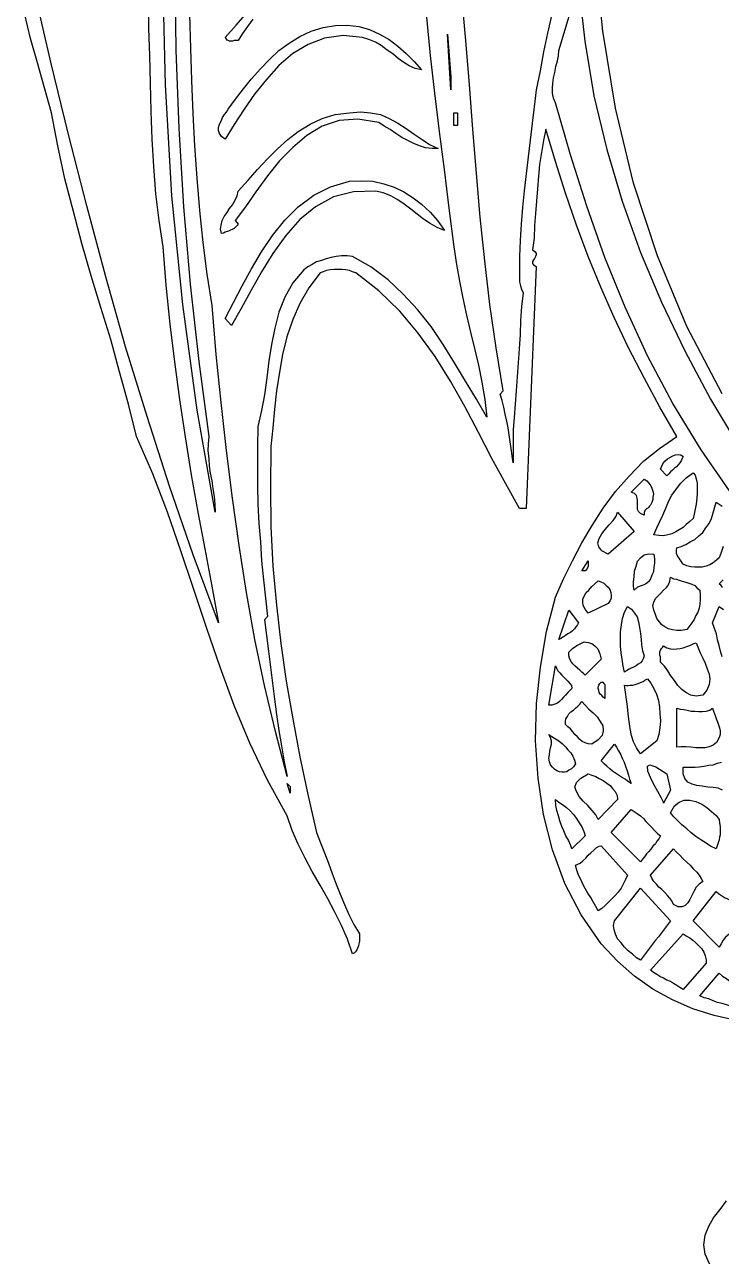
# Model space of a CAD drawing. Extents: x 0.03 to 6.97, y 0.03 to 8.18.
# Drawn here: x 0.419 to 1.82, y 2.207 to 4.683 of the extents above; entities that cross this region are included whole.
import ezdxf

# ---------------------------------------------------------------- set-up
doc = ezdxf.new("R2010")
doc.units = 0
doc.layers.add('1', color=7, linetype='Continuous')

msp = doc.modelspace()

# ---------------------------------------------------------------- linework, layer by layer
for points in [[(1.849, 2.681), (1.805, 2.691), (1.762, 2.704), (1.721, 2.722), (1.682, 2.744), (1.645, 2.77), (1.611, 2.8), (1.578, 2.835), (1.538, 2.893), (1.505, 2.956), (1.48, 3.024), (1.462, 3.095), (1.451, 3.168), (1.446, 3.243), (1.448, 3.318), (1.456, 3.391), (1.468, 3.463), (1.486, 3.532), (1.502, 3.569), (1.52, 3.605), (1.539, 3.641), (1.56, 3.676), (1.582, 3.711), (1.607, 3.744), (1.634, 3.775), (1.663, 3.805), (1.695, 3.831), (1.73, 3.855), (1.696, 3.914), (1.664, 3.973), (1.633, 4.033), (1.604, 4.094), (1.577, 4.155), (1.552, 4.217), (1.528, 4.28), (1.506, 4.344), (1.486, 4.408), (1.467, 4.473), (1.462, 4.45), (1.458, 4.426), (1.454, 4.402), (1.452, 4.378), (1.45, 4.353), (1.448, 4.328), (1.446, 4.303), (1.444, 4.279), (1.443, 4.254), (1.44, 4.23), (1.445, 4.226), (1.447, 4.223), (1.447, 4.22), (1.446, 4.217), (1.444, 4.213), (1.442, 4.21), (1.44, 4.207), (1.44, 4.203), (1.442, 4.2), (1.447, 4.197), (1.445, 4.148), (1.443, 4.099), (1.441, 4.051), (1.439, 4.002), (1.437, 3.953), (1.435, 3.905), (1.433, 3.856), (1.431, 3.807), (1.429, 3.759), (1.427, 3.71), (1.414, 3.71), (1.386, 3.76), (1.358, 3.811), (1.331, 3.863), (1.304, 3.915), (1.275, 3.966), (1.244, 4.016), (1.21, 4.063), (1.173, 4.107), (1.131, 4.148), (1.085, 4.184), (1.078, 4.186), (1.072, 4.189), (1.064, 4.19), (1.057, 4.191), (1.049, 4.191), (1.041, 4.191), (1.033, 4.19), (1.026, 4.189), (1.019, 4.186), (1.013, 4.184), (0.99, 4.154), (0.972, 4.122), (0.958, 4.09), (0.946, 4.055), (0.937, 4.02), (0.931, 3.984), (0.925, 3.947), (0.921, 3.91), (0.918, 3.872), (0.914, 3.835), (0.913, 3.753), (0.914, 3.673), (0.918, 3.594), (0.925, 3.516), (0.934, 3.439), (0.945, 3.363), (0.958, 3.287), (0.972, 3.211), (0.988, 3.135), (1.006, 3.059), (1.014, 3.038), (1.022, 3.018), (1.03, 2.997), (1.037, 2.976), (1.045, 2.955), (1.053, 2.935), (1.062, 2.914), (1.071, 2.894), (1.081, 2.874), (1.092, 2.855), (1.092, 2.85), (1.092, 2.845), (1.092, 2.84), (1.091, 2.835), (1.09, 2.831), (1.088, 2.826), (1.087, 2.823), (1.084, 2.819), (1.082, 2.817), (1.078, 2.815), (1.068, 2.844), (1.056, 2.872), (1.042, 2.9), (1.028, 2.927), (1.013, 2.953), (0.997, 2.98), (0.983, 3.007), (0.969, 3.035), (0.957, 3.063), (0.947, 3.092), (0.907, 3.164), (0.872, 3.238), (0.84, 3.314), (0.812, 3.391), (0.785, 3.469), (0.759, 3.547), (0.733, 3.625), (0.706, 3.703), (0.677, 3.78), (0.644, 3.855), (0.628, 3.92), (0.61, 3.985), (0.592, 4.05), (0.572, 4.114), (0.553, 4.178), (0.534, 4.243), (0.517, 4.307), (0.5, 4.373), (0.486, 4.439), (0.473, 4.506), (0.459, 4.556), (0.445, 4.606), (0.431, 4.655), (0.419, 4.706)], [(0.878, 4.694), (0.867, 4.679), (0.857, 4.665), (0.848, 4.651), (0.845, 4.651), (0.842, 4.651), (0.84, 4.651), (0.837, 4.65), (0.833, 4.65), (0.831, 4.65), (0.828, 4.651), (0.826, 4.652), (0.824, 4.655), (0.822, 4.657), (0.844, 4.682), (0.867, 4.708)], [(1.217, 4.592), (1.204, 4.595), (1.192, 4.6), (1.181, 4.607), (1.17, 4.615), (1.159, 4.624), (1.148, 4.632), (1.136, 4.641), (1.124, 4.648), (1.111, 4.653), (1.098, 4.657), (1.059, 4.661), (1.022, 4.656), (0.989, 4.643), (0.958, 4.625), (0.93, 4.601), (0.905, 4.573), (0.881, 4.543), (0.86, 4.513), (0.84, 4.482), (0.822, 4.453), (0.815, 4.458), (0.811, 4.464), (0.809, 4.47), (0.809, 4.476), (0.811, 4.483), (0.814, 4.489), (0.817, 4.496), (0.821, 4.502), (0.825, 4.507), (0.828, 4.513), (0.843, 4.533), (0.859, 4.554), (0.875, 4.574), (0.893, 4.594), (0.911, 4.613), (0.93, 4.631), (0.951, 4.646), (0.972, 4.659), (0.995, 4.67), (1.019, 4.677), (1.044, 4.681), (1.068, 4.682), (1.091, 4.679), (1.112, 4.673), (1.132, 4.664), (1.152, 4.653), (1.169, 4.64), (1.186, 4.625), (1.202, 4.609), (1.217, 4.592)], [(1.25, 4.434), (1.238, 4.434), (1.225, 4.435), (1.213, 4.439), (1.201, 4.444), (1.189, 4.45), (1.177, 4.456), (1.165, 4.464), (1.154, 4.472), (1.142, 4.479), (1.131, 4.486), (1.089, 4.493), (1.051, 4.49), (1.017, 4.479), (0.986, 4.46), (0.958, 4.436), (0.931, 4.409), (0.907, 4.379), (0.884, 4.347), (0.863, 4.317), (0.842, 4.289), (0.848, 4.282), (0.846, 4.279), (0.843, 4.276), (0.84, 4.273), (0.836, 4.271), (0.833, 4.27), (0.829, 4.268), (0.826, 4.267), (0.822, 4.266), (0.819, 4.264), (0.815, 4.263), (0.813, 4.272), (0.814, 4.28), (0.816, 4.289), (0.82, 4.297), (0.826, 4.305), (0.831, 4.313), (0.837, 4.321), (0.842, 4.33), (0.846, 4.339), (0.848, 4.348), (0.868, 4.37), (0.887, 4.392), (0.907, 4.413), (0.927, 4.433), (0.948, 4.452), (0.969, 4.468), (0.993, 4.483), (1.017, 4.494), (1.043, 4.502), (1.072, 4.506), (1.094, 4.508), (1.114, 4.506), (1.134, 4.502), (1.152, 4.494), (1.169, 4.485), (1.186, 4.474), (1.202, 4.463), (1.218, 4.452), (1.233, 4.442), (1.25, 4.434)], [(1.263, 4.269), (1.248, 4.275), (1.234, 4.283), (1.221, 4.292), (1.208, 4.302), (1.195, 4.312), (1.182, 4.322), (1.169, 4.331), (1.155, 4.339), (1.14, 4.345), (1.125, 4.348), (1.08, 4.347), (1.04, 4.337), (1.004, 4.317), (0.972, 4.291), (0.944, 4.259), (0.918, 4.223), (0.895, 4.186), (0.874, 4.148), (0.854, 4.112), (0.835, 4.078), (0.822, 4.092), (0.839, 4.124), (0.856, 4.158), (0.875, 4.192), (0.895, 4.226), (0.917, 4.259), (0.942, 4.29), (0.969, 4.317), (1, 4.34), (1.034, 4.357), (1.072, 4.368), (1.096, 4.369), (1.119, 4.368), (1.141, 4.363), (1.162, 4.356), (1.181, 4.347), (1.2, 4.335), (1.217, 4.322), (1.234, 4.306), (1.249, 4.289), (1.263, 4.269)], [(1.796, 2.19), (1.787, 2.211), (1.784, 2.23), (1.787, 2.249), (1.794, 2.267), (1.804, 2.284), (1.817, 2.301), (1.83, 2.318)]]:
    msp.add_lwpolyline(points)
at = {"layer": '1'}
for points in [[(1.821, 3.941), (1.75, 4.076), (1.691, 4.218), (1.643, 4.364), (1.607, 4.515), (1.581, 4.67), (1.565, 4.828)], [(0.721, 4.791), (0.723, 4.632), (0.729, 4.474), (0.738, 4.317), (0.752, 4.161), (0.769, 4.006), (0.789, 3.855), (0.788, 3.84), (0.787, 3.826), (0.789, 3.811), (0.79, 3.796), (0.792, 3.781), (0.795, 3.766), (0.797, 3.75), (0.8, 3.734), (0.801, 3.719), (0.802, 3.703), (0.766, 3.908), (0.737, 4.12), (0.715, 4.339), (0.702, 4.562), (0.697, 4.787)], [(1.842, 3.737), (1.779, 3.828), (1.722, 3.921), (1.671, 4.017), (1.626, 4.115), (1.585, 4.215), (1.549, 4.318), (1.516, 4.421), (1.486, 4.526), (1.482, 4.535), (1.48, 4.545), (1.48, 4.555), (1.481, 4.565), (1.482, 4.576), (1.485, 4.587), (1.487, 4.599), (1.49, 4.61), (1.492, 4.62), (1.493, 4.631), (1.532, 4.763), (1.545, 4.65), (1.563, 4.54), (1.589, 4.432), (1.62, 4.328), (1.657, 4.225), (1.699, 4.125), (1.746, 4.027), (1.798, 3.93), (1.854, 3.836)], [(0.667, 4.729), (0.668, 4.675), (0.67, 4.621), (0.671, 4.565), (0.673, 4.509), (0.675, 4.453), (0.678, 4.398), (0.682, 4.343), (0.689, 4.289), (0.697, 4.236), (0.703, 4.159), (0.711, 4.081), (0.72, 4.005), (0.73, 3.929), (0.742, 3.854), (0.754, 3.778), (0.767, 3.703), (0.781, 3.629), (0.795, 3.554), (0.809, 3.48), (0.758, 3.617), (0.71, 3.755), (0.665, 3.895), (0.622, 4.035), (0.582, 4.176), (0.544, 4.319), (0.507, 4.462), (0.472, 4.605), (0.439, 4.75)], [(1.479, 4.704), (1.47, 4.666), (1.462, 4.628), (1.455, 4.59), (1.447, 4.552), (1.443, 4.518), (1.439, 4.485), (1.435, 4.451), (1.431, 4.417), (1.427, 4.383), (1.423, 4.349), (1.42, 4.315), (1.417, 4.282), (1.415, 4.249), (1.414, 4.217), (1.414, 4.211), (1.414, 4.205), (1.414, 4.198), (1.414, 4.19), (1.414, 4.182), (1.414, 4.174), (1.414, 4.166), (1.416, 4.158), (1.418, 4.151), (1.421, 4.144), (1.418, 4.116), (1.416, 4.088), (1.415, 4.06), (1.413, 4.031), (1.411, 4.003), (1.409, 3.975), (1.407, 3.947), (1.405, 3.92), (1.403, 3.893), (1.401, 3.868), (1.401, 3.863), (1.401, 3.858), (1.401, 3.852), (1.401, 3.845), (1.401, 3.838), (1.401, 3.831), (1.401, 3.824), (1.401, 3.816), (1.401, 3.809), (1.401, 3.802), (1.399, 3.816), (1.397, 3.831), (1.395, 3.844), (1.393, 3.858), (1.391, 3.872), (1.388, 3.886), (1.385, 3.9), (1.382, 3.914), (1.379, 3.927), (1.375, 3.94), (1.381, 3.947), (1.367, 4.033), (1.354, 4.12), (1.344, 4.208), (1.335, 4.296), (1.327, 4.384), (1.32, 4.473), (1.313, 4.562), (1.306, 4.651), (1.298, 4.74)], [(1.227, 4.698), (1.234, 4.621), (1.243, 4.545), (1.252, 4.468), (1.262, 4.392), (1.272, 4.314), (1.282, 4.236), (1.287, 4.201), (1.293, 4.167), (1.3, 4.133), (1.307, 4.099), (1.315, 4.065), (1.323, 4.032), (1.331, 3.998), (1.338, 3.964), (1.344, 3.929), (1.348, 3.894), (1.327, 3.93), (1.305, 3.966), (1.283, 4.003), (1.26, 4.04), (1.236, 4.076), (1.209, 4.11), (1.18, 4.141), (1.15, 4.17), (1.115, 4.196), (1.078, 4.217), (1.067, 4.218), (1.056, 4.218), (1.045, 4.217), (1.035, 4.215), (1.025, 4.212), (1.016, 4.209), (1.006, 4.206), (0.997, 4.201), (0.988, 4.196), (0.98, 4.19), (0.958, 4.164), (0.942, 4.135), (0.93, 4.105), (0.922, 4.073), (0.915, 4.04), (0.91, 4.007), (0.906, 3.973), (0.901, 3.939), (0.895, 3.907), (0.888, 3.875), (0.887, 3.835), (0.887, 3.796), (0.887, 3.757), (0.888, 3.719), (0.89, 3.68), (0.893, 3.643), (0.895, 3.605), (0.899, 3.567), (0.903, 3.53), (0.907, 3.493), (0.901, 3.486), (0.905, 3.455), (0.909, 3.423), (0.913, 3.391), (0.917, 3.359), (0.921, 3.327), (0.925, 3.296), (0.93, 3.264), (0.935, 3.233), (0.941, 3.201), (0.947, 3.171), (0.923, 3.262), (0.901, 3.354), (0.882, 3.447), (0.865, 3.541), (0.85, 3.636), (0.837, 3.731), (0.825, 3.827), (0.814, 3.923), (0.804, 4.02), (0.796, 4.118), (0.786, 4.181), (0.778, 4.245), (0.771, 4.309), (0.766, 4.374), (0.761, 4.439), (0.758, 4.504), (0.755, 4.571), (0.753, 4.636), (0.751, 4.703)], [(1.276, 4.552), (1.269, 4.664), (1.276, 4.578), (1.276, 4.552)], [(1.282, 4.506), (1.289, 4.506), (1.289, 4.48), (1.282, 4.48), (1.282, 4.506)], [(1.743, 3.815), (1.741, 3.811), (1.739, 3.806), (1.736, 3.802), (1.733, 3.798), (1.729, 3.794), (1.725, 3.791), (1.721, 3.787), (1.717, 3.784), (1.714, 3.78), (1.71, 3.776), (1.697, 3.789), (1.699, 3.794), (1.702, 3.8), (1.706, 3.805), (1.711, 3.81), (1.716, 3.813), (1.722, 3.816), (1.727, 3.818), (1.733, 3.819), (1.738, 3.818), (1.743, 3.815)], [(1.677, 3.717), (1.675, 3.715), (1.674, 3.713), (1.672, 3.711), (1.67, 3.71), (1.668, 3.708), (1.666, 3.706), (1.665, 3.704), (1.664, 3.702), (1.664, 3.7), (1.664, 3.697), (1.657, 3.7), (1.653, 3.704), (1.651, 3.708), (1.651, 3.714), (1.651, 3.72), (1.651, 3.726), (1.65, 3.731), (1.649, 3.736), (1.645, 3.74), (1.638, 3.743), (1.664, 3.769), (1.67, 3.766), (1.674, 3.761), (1.678, 3.756), (1.68, 3.751), (1.682, 3.745), (1.683, 3.739), (1.682, 3.733), (1.682, 3.728), (1.68, 3.722), (1.677, 3.717)], [(1.763, 3.69), (1.756, 3.684), (1.749, 3.678), (1.743, 3.672), (1.735, 3.667), (1.728, 3.663), (1.72, 3.659), (1.712, 3.657), (1.703, 3.655), (1.694, 3.656), (1.684, 3.657), (1.69, 3.671), (1.696, 3.684), (1.702, 3.697), (1.708, 3.711), (1.713, 3.724), (1.72, 3.737), (1.729, 3.75), (1.738, 3.761), (1.749, 3.772), (1.763, 3.782), (1.767, 3.777), (1.769, 3.77), (1.771, 3.761), (1.771, 3.752), (1.771, 3.741), (1.77, 3.731), (1.769, 3.719), (1.767, 3.709), (1.765, 3.699), (1.763, 3.69)], [(1.815, 3.611), (1.81, 3.606), (1.803, 3.601), (1.796, 3.597), (1.789, 3.594), (1.781, 3.592), (1.773, 3.592), (1.766, 3.592), (1.758, 3.593), (1.75, 3.595), (1.743, 3.598), (1.741, 3.601), (1.739, 3.604), (1.737, 3.607), (1.735, 3.61), (1.733, 3.613), (1.731, 3.616), (1.729, 3.62), (1.729, 3.623), (1.729, 3.627), (1.73, 3.631), (1.739, 3.634), (1.748, 3.638), (1.757, 3.643), (1.766, 3.648), (1.774, 3.655), (1.782, 3.662), (1.788, 3.671), (1.794, 3.679), (1.799, 3.688), (1.802, 3.697), (1.809, 3.723), (1.821, 3.715)], [(1.592, 3.618), (1.579, 3.625), (1.573, 3.633), (1.571, 3.641), (1.574, 3.65), (1.579, 3.659), (1.586, 3.668), (1.594, 3.677), (1.602, 3.686), (1.608, 3.695), (1.611, 3.703), (1.644, 3.664), (1.592, 3.618)], [(1.684, 3.618), (1.685, 3.609), (1.685, 3.6), (1.684, 3.592), (1.683, 3.583), (1.68, 3.576), (1.677, 3.569), (1.673, 3.563), (1.667, 3.558), (1.66, 3.555), (1.651, 3.552), (1.644, 3.546), (1.643, 3.553), (1.643, 3.563), (1.644, 3.573), (1.645, 3.584), (1.648, 3.594), (1.651, 3.604), (1.657, 3.611), (1.664, 3.617), (1.673, 3.619), (1.684, 3.618)], [(1.823, 3.634), (1.819, 3.622), (1.815, 3.611)], [(1.546, 3.585), (1.539, 3.585), (1.552, 3.605), (1.552, 3.602), (1.552, 3.599), (1.552, 3.597), (1.552, 3.594), (1.551, 3.592), (1.55, 3.59), (1.549, 3.588), (1.548, 3.586), (1.546, 3.585)], [(1.776, 3.546), (1.777, 3.536), (1.777, 3.527), (1.776, 3.518), (1.775, 3.51), (1.772, 3.502), (1.768, 3.495), (1.765, 3.487), (1.76, 3.48), (1.755, 3.473), (1.75, 3.467), (1.739, 3.465), (1.73, 3.465), (1.721, 3.466), (1.713, 3.468), (1.706, 3.472), (1.7, 3.476), (1.695, 3.482), (1.69, 3.489), (1.687, 3.497), (1.684, 3.506), (1.682, 3.515), (1.684, 3.522), (1.687, 3.529), (1.692, 3.534), (1.698, 3.54), (1.703, 3.546), (1.709, 3.551), (1.713, 3.557), (1.716, 3.564), (1.717, 3.572), (1.723, 3.569), (1.729, 3.568), (1.735, 3.566), (1.741, 3.564), (1.748, 3.562), (1.754, 3.56), (1.76, 3.558), (1.766, 3.555), (1.771, 3.55), (1.776, 3.546)], [(1.822, 3.551), (1.819, 3.555), (1.815, 3.559), (1.823, 3.567)], [(1.592, 3.519), (1.552, 3.5), (1.546, 3.508), (1.542, 3.515), (1.541, 3.522), (1.541, 3.528), (1.544, 3.534), (1.548, 3.541), (1.553, 3.546), (1.559, 3.553), (1.565, 3.559), (1.572, 3.565), (1.577, 3.563), (1.583, 3.56), (1.587, 3.556), (1.592, 3.552), (1.595, 3.547), (1.597, 3.541), (1.598, 3.536), (1.598, 3.53), (1.596, 3.525), (1.592, 3.519)], [(1.532, 3.48), (1.53, 3.476), (1.527, 3.472), (1.524, 3.468), (1.52, 3.464), (1.516, 3.461), (1.511, 3.458), (1.506, 3.455), (1.502, 3.452), (1.497, 3.449), (1.493, 3.447), (1.513, 3.506), (1.532, 3.48)], [(1.664, 3.414), (1.662, 3.408), (1.66, 3.404), (1.657, 3.4), (1.652, 3.397), (1.648, 3.394), (1.643, 3.391), (1.638, 3.389), (1.634, 3.387), (1.629, 3.384), (1.625, 3.381), (1.622, 3.393), (1.62, 3.407), (1.618, 3.42), (1.617, 3.434), (1.617, 3.449), (1.617, 3.462), (1.619, 3.476), (1.621, 3.489), (1.625, 3.502), (1.631, 3.513), (1.639, 3.508), (1.645, 3.5), (1.65, 3.492), (1.653, 3.482), (1.655, 3.471), (1.657, 3.459), (1.658, 3.447), (1.659, 3.436), (1.661, 3.424), (1.664, 3.414)], [(1.821, 3.412), (1.818, 3.423), (1.815, 3.435), (1.812, 3.446), (1.81, 3.458), (1.806, 3.469), (1.802, 3.48), (1.815, 3.513), (1.824, 3.507)], [(1.578, 3.407), (1.546, 3.375), (1.543, 3.378), (1.539, 3.381), (1.535, 3.385), (1.53, 3.389), (1.525, 3.394), (1.521, 3.398), (1.517, 3.403), (1.514, 3.409), (1.513, 3.414), (1.513, 3.421), (1.52, 3.429), (1.529, 3.435), (1.537, 3.439), (1.544, 3.442), (1.552, 3.441), (1.559, 3.439), (1.565, 3.434), (1.571, 3.428), (1.575, 3.418), (1.578, 3.407)], [(1.782, 3.335), (1.769, 3.333), (1.758, 3.335), (1.748, 3.34), (1.74, 3.346), (1.732, 3.354), (1.725, 3.364), (1.718, 3.374), (1.712, 3.384), (1.705, 3.393), (1.697, 3.401), (1.697, 3.404), (1.697, 3.408), (1.697, 3.412), (1.696, 3.415), (1.696, 3.419), (1.696, 3.422), (1.697, 3.425), (1.699, 3.429), (1.701, 3.431), (1.703, 3.434), (1.71, 3.43), (1.717, 3.428), (1.723, 3.427), (1.73, 3.428), (1.737, 3.429), (1.743, 3.43), (1.75, 3.433), (1.756, 3.435), (1.763, 3.438), (1.769, 3.44), (1.773, 3.43), (1.777, 3.42), (1.782, 3.409), (1.787, 3.399), (1.791, 3.388), (1.795, 3.377), (1.796, 3.367), (1.795, 3.356), (1.79, 3.345), (1.782, 3.335)], [(1.519, 3.348), (1.515, 3.344), (1.511, 3.34), (1.506, 3.335), (1.502, 3.331), (1.498, 3.326), (1.494, 3.322), (1.49, 3.319), (1.485, 3.317), (1.479, 3.315), (1.473, 3.315), (1.486, 3.394), (1.488, 3.389), (1.491, 3.384), (1.495, 3.38), (1.499, 3.375), (1.503, 3.371), (1.507, 3.367), (1.511, 3.363), (1.515, 3.358), (1.518, 3.354), (1.519, 3.348)], [(1.585, 3.328), (1.582, 3.331), (1.579, 3.334), (1.576, 3.337), (1.574, 3.34), (1.573, 3.344), (1.572, 3.348), (1.572, 3.351), (1.573, 3.355), (1.575, 3.358), (1.578, 3.361), (1.581, 3.361), (1.583, 3.358), (1.585, 3.356), (1.585, 3.352), (1.585, 3.349), (1.585, 3.344), (1.585, 3.34), (1.585, 3.336), (1.585, 3.332), (1.585, 3.328)], [(1.69, 3.243), (1.657, 3.217), (1.649, 3.229), (1.643, 3.241), (1.639, 3.254), (1.636, 3.268), (1.634, 3.282), (1.632, 3.297), (1.631, 3.312), (1.629, 3.326), (1.627, 3.341), (1.625, 3.355), (1.628, 3.354), (1.632, 3.354), (1.636, 3.355), (1.641, 3.355), (1.646, 3.356), (1.652, 3.358), (1.657, 3.36), (1.662, 3.362), (1.666, 3.365), (1.671, 3.368), (1.678, 3.359), (1.684, 3.348), (1.689, 3.337), (1.693, 3.324), (1.695, 3.311), (1.696, 3.297), (1.697, 3.283), (1.696, 3.269), (1.694, 3.256), (1.69, 3.243)], [(1.559, 3.236), (1.552, 3.237), (1.546, 3.239), (1.54, 3.242), (1.535, 3.246), (1.53, 3.251), (1.525, 3.256), (1.521, 3.261), (1.516, 3.267), (1.511, 3.271), (1.506, 3.276), (1.506, 3.282), (1.507, 3.287), (1.51, 3.292), (1.513, 3.297), (1.517, 3.301), (1.522, 3.305), (1.526, 3.309), (1.531, 3.313), (1.535, 3.317), (1.539, 3.322), (1.546, 3.315), (1.553, 3.307), (1.562, 3.299), (1.57, 3.291), (1.576, 3.282), (1.581, 3.273), (1.582, 3.263), (1.58, 3.254), (1.572, 3.245), (1.559, 3.236)], [(1.802, 3.309), (1.804, 3.303), (1.806, 3.297), (1.808, 3.292), (1.81, 3.286), (1.812, 3.281), (1.814, 3.275), (1.816, 3.269), (1.817, 3.263), (1.817, 3.256), (1.815, 3.25), (1.81, 3.24), (1.803, 3.234), (1.795, 3.231), (1.787, 3.229), (1.777, 3.229), (1.768, 3.229), (1.758, 3.23), (1.748, 3.231), (1.739, 3.231), (1.73, 3.23), (1.73, 3.238), (1.73, 3.245), (1.73, 3.254), (1.73, 3.261), (1.73, 3.269), (1.73, 3.277), (1.73, 3.285), (1.73, 3.293), (1.73, 3.301), (1.73, 3.309), (1.737, 3.307), (1.744, 3.306), (1.751, 3.305), (1.759, 3.303), (1.766, 3.303), (1.774, 3.302), (1.781, 3.302), (1.789, 3.303), (1.796, 3.305), (1.802, 3.309)], [(1.526, 3.197), (1.522, 3.191), (1.518, 3.187), (1.513, 3.184), (1.509, 3.181), (1.504, 3.18), (1.499, 3.18), (1.494, 3.181), (1.489, 3.183), (1.484, 3.186), (1.48, 3.19), (1.476, 3.195), (1.474, 3.201), (1.473, 3.208), (1.474, 3.215), (1.475, 3.222), (1.476, 3.229), (1.478, 3.236), (1.478, 3.243), (1.476, 3.25), (1.473, 3.256), (1.479, 3.252), (1.486, 3.247), (1.493, 3.243), (1.5, 3.237), (1.506, 3.231), (1.511, 3.225), (1.517, 3.219), (1.521, 3.212), (1.524, 3.204), (1.526, 3.197)], [(1.638, 3.157), (1.631, 3.162), (1.626, 3.166), (1.619, 3.17), (1.613, 3.174), (1.607, 3.178), (1.601, 3.182), (1.595, 3.187), (1.589, 3.192), (1.584, 3.197), (1.578, 3.203), (1.605, 3.236), (1.609, 3.23), (1.613, 3.223), (1.617, 3.216), (1.62, 3.208), (1.624, 3.2), (1.627, 3.192), (1.63, 3.183), (1.633, 3.174), (1.635, 3.166), (1.638, 3.157)], [(1.717, 3.144), (1.703, 3.118), (1.703, 3.12), (1.699, 3.128), (1.692, 3.141), (1.684, 3.155), (1.677, 3.169), (1.672, 3.182), (1.671, 3.192), (1.676, 3.195), (1.688, 3.191), (1.71, 3.177), (1.717, 3.144)], [(1.822, 3.144), (1.813, 3.148), (1.803, 3.149), (1.792, 3.15), (1.781, 3.152), (1.77, 3.153), (1.761, 3.156), (1.752, 3.16), (1.746, 3.167), (1.743, 3.177), (1.743, 3.19), (1.75, 3.19), (1.758, 3.19), (1.767, 3.19), (1.775, 3.191), (1.784, 3.192), (1.794, 3.194), (1.803, 3.195), (1.812, 3.198), (1.82, 3.2)], [(1.611, 3.125), (1.572, 3.085), (1.567, 3.094), (1.56, 3.103), (1.551, 3.113), (1.542, 3.122), (1.534, 3.131), (1.528, 3.141), (1.525, 3.15), (1.528, 3.159), (1.537, 3.168), (1.552, 3.177), (1.559, 3.174), (1.567, 3.171), (1.574, 3.167), (1.582, 3.163), (1.589, 3.158), (1.596, 3.153), (1.601, 3.147), (1.606, 3.141), (1.61, 3.133), (1.611, 3.125)], [(0.953, 3.138), (0.947, 3.157), (0.953, 3.151), (0.953, 3.138)], [(1.546, 3.052), (1.519, 3.026), (1.516, 3.034), (1.512, 3.043), (1.507, 3.052), (1.503, 3.062), (1.499, 3.071), (1.495, 3.082), (1.492, 3.092), (1.489, 3.103), (1.487, 3.113), (1.486, 3.125), (1.493, 3.12), (1.5, 3.115), (1.508, 3.109), (1.515, 3.103), (1.522, 3.095), (1.528, 3.087), (1.534, 3.078), (1.539, 3.07), (1.543, 3.061), (1.546, 3.052)], [(1.815, 3.085), (1.816, 3.078), (1.817, 3.071), (1.817, 3.065), (1.817, 3.06), (1.817, 3.054), (1.816, 3.049), (1.815, 3.044), (1.813, 3.038), (1.811, 3.032), (1.809, 3.026), (1.798, 3.031), (1.789, 3.037), (1.778, 3.044), (1.768, 3.051), (1.759, 3.058), (1.75, 3.066), (1.74, 3.074), (1.732, 3.082), (1.724, 3.09), (1.717, 3.098), (1.725, 3.112), (1.735, 3.12), (1.745, 3.124), (1.756, 3.124), (1.768, 3.121), (1.78, 3.116), (1.79, 3.109), (1.8, 3.101), (1.809, 3.093), (1.815, 3.085)], [(1.697, 3.052), (1.694, 3.046), (1.69, 3.041), (1.687, 3.036), (1.682, 3.031), (1.678, 3.025), (1.673, 3.02), (1.669, 3.016), (1.665, 3.01), (1.661, 3.005), (1.657, 3), (1.598, 3.059), (1.638, 3.105), (1.644, 3.101), (1.65, 3.097), (1.657, 3.092), (1.663, 3.087), (1.668, 3.081), (1.674, 3.075), (1.68, 3.069), (1.685, 3.063), (1.691, 3.057), (1.697, 3.052)], [(1.631, 2.973), (1.627, 2.964), (1.623, 2.956), (1.618, 2.947), (1.612, 2.939), (1.606, 2.932), (1.599, 2.925), (1.592, 2.918), (1.586, 2.912), (1.579, 2.906), (1.572, 2.901), (1.567, 2.91), (1.562, 2.919), (1.557, 2.928), (1.551, 2.937), (1.546, 2.946), (1.541, 2.955), (1.537, 2.964), (1.532, 2.973), (1.529, 2.983), (1.526, 2.993), (1.531, 2.995), (1.536, 2.997), (1.541, 3.002), (1.547, 3.007), (1.552, 3.013), (1.557, 3.018), (1.563, 3.023), (1.568, 3.028), (1.574, 3.031), (1.578, 3.032), (1.631, 2.973)], [(1.782, 2.96), (1.775, 2.955), (1.769, 2.949), (1.764, 2.94), (1.76, 2.932), (1.756, 2.924), (1.752, 2.917), (1.747, 2.912), (1.741, 2.909), (1.733, 2.909), (1.723, 2.914), (1.72, 2.921), (1.716, 2.927), (1.711, 2.932), (1.706, 2.938), (1.7, 2.944), (1.694, 2.949), (1.689, 2.955), (1.684, 2.96), (1.68, 2.967), (1.677, 2.973), (1.723, 3.026), (1.729, 3.019), (1.736, 3.013), (1.743, 3.006), (1.75, 2.999), (1.757, 2.993), (1.763, 2.986), (1.77, 2.979), (1.775, 2.973), (1.779, 2.966), (1.782, 2.96)], [(1.717, 2.881), (1.711, 2.873), (1.705, 2.865), (1.699, 2.857), (1.693, 2.849), (1.687, 2.842), (1.681, 2.834), (1.675, 2.826), (1.669, 2.818), (1.663, 2.81), (1.657, 2.802), (1.649, 2.807), (1.641, 2.814), (1.632, 2.821), (1.625, 2.828), (1.618, 2.837), (1.611, 2.845), (1.607, 2.854), (1.604, 2.863), (1.603, 2.872), (1.605, 2.881), (1.657, 2.947), (1.717, 2.881)], [(1.861, 2.894), (1.86, 2.886), (1.857, 2.879), (1.852, 2.872), (1.847, 2.866), (1.841, 2.86), (1.835, 2.854), (1.828, 2.848), (1.823, 2.842), (1.819, 2.835), (1.815, 2.828), (1.763, 2.881), (1.809, 2.94), (1.814, 2.936), (1.82, 2.932), (1.826, 2.928), (1.833, 2.925), (1.839, 2.921), (1.844, 2.917), (1.85, 2.912), (1.855, 2.907), (1.858, 2.901), (1.861, 2.894)], [(1.789, 2.796), (1.743, 2.743), (1.736, 2.747), (1.73, 2.751), (1.723, 2.755), (1.717, 2.759), (1.71, 2.762), (1.703, 2.766), (1.696, 2.769), (1.69, 2.773), (1.683, 2.777), (1.677, 2.782), (1.743, 2.855), (1.749, 2.851), (1.756, 2.847), (1.762, 2.842), (1.768, 2.837), (1.774, 2.831), (1.78, 2.825), (1.784, 2.818), (1.787, 2.811), (1.789, 2.803), (1.789, 2.796)], [(1.868, 2.703), (1.858, 2.705), (1.849, 2.707), (1.84, 2.709), (1.83, 2.712), (1.821, 2.715), (1.812, 2.717), (1.803, 2.72), (1.794, 2.724), (1.785, 2.726), (1.776, 2.73), (1.815, 2.776), (1.822, 2.77), (1.83, 2.765), (1.837, 2.759), (1.846, 2.753), (1.853, 2.747), (1.86, 2.739), (1.865, 2.731), (1.868, 2.723), (1.87, 2.714), (1.868, 2.703)]]:
    msp.add_lwpolyline(points, dxfattribs=at)

doc.saveas('drawing.dxf')
